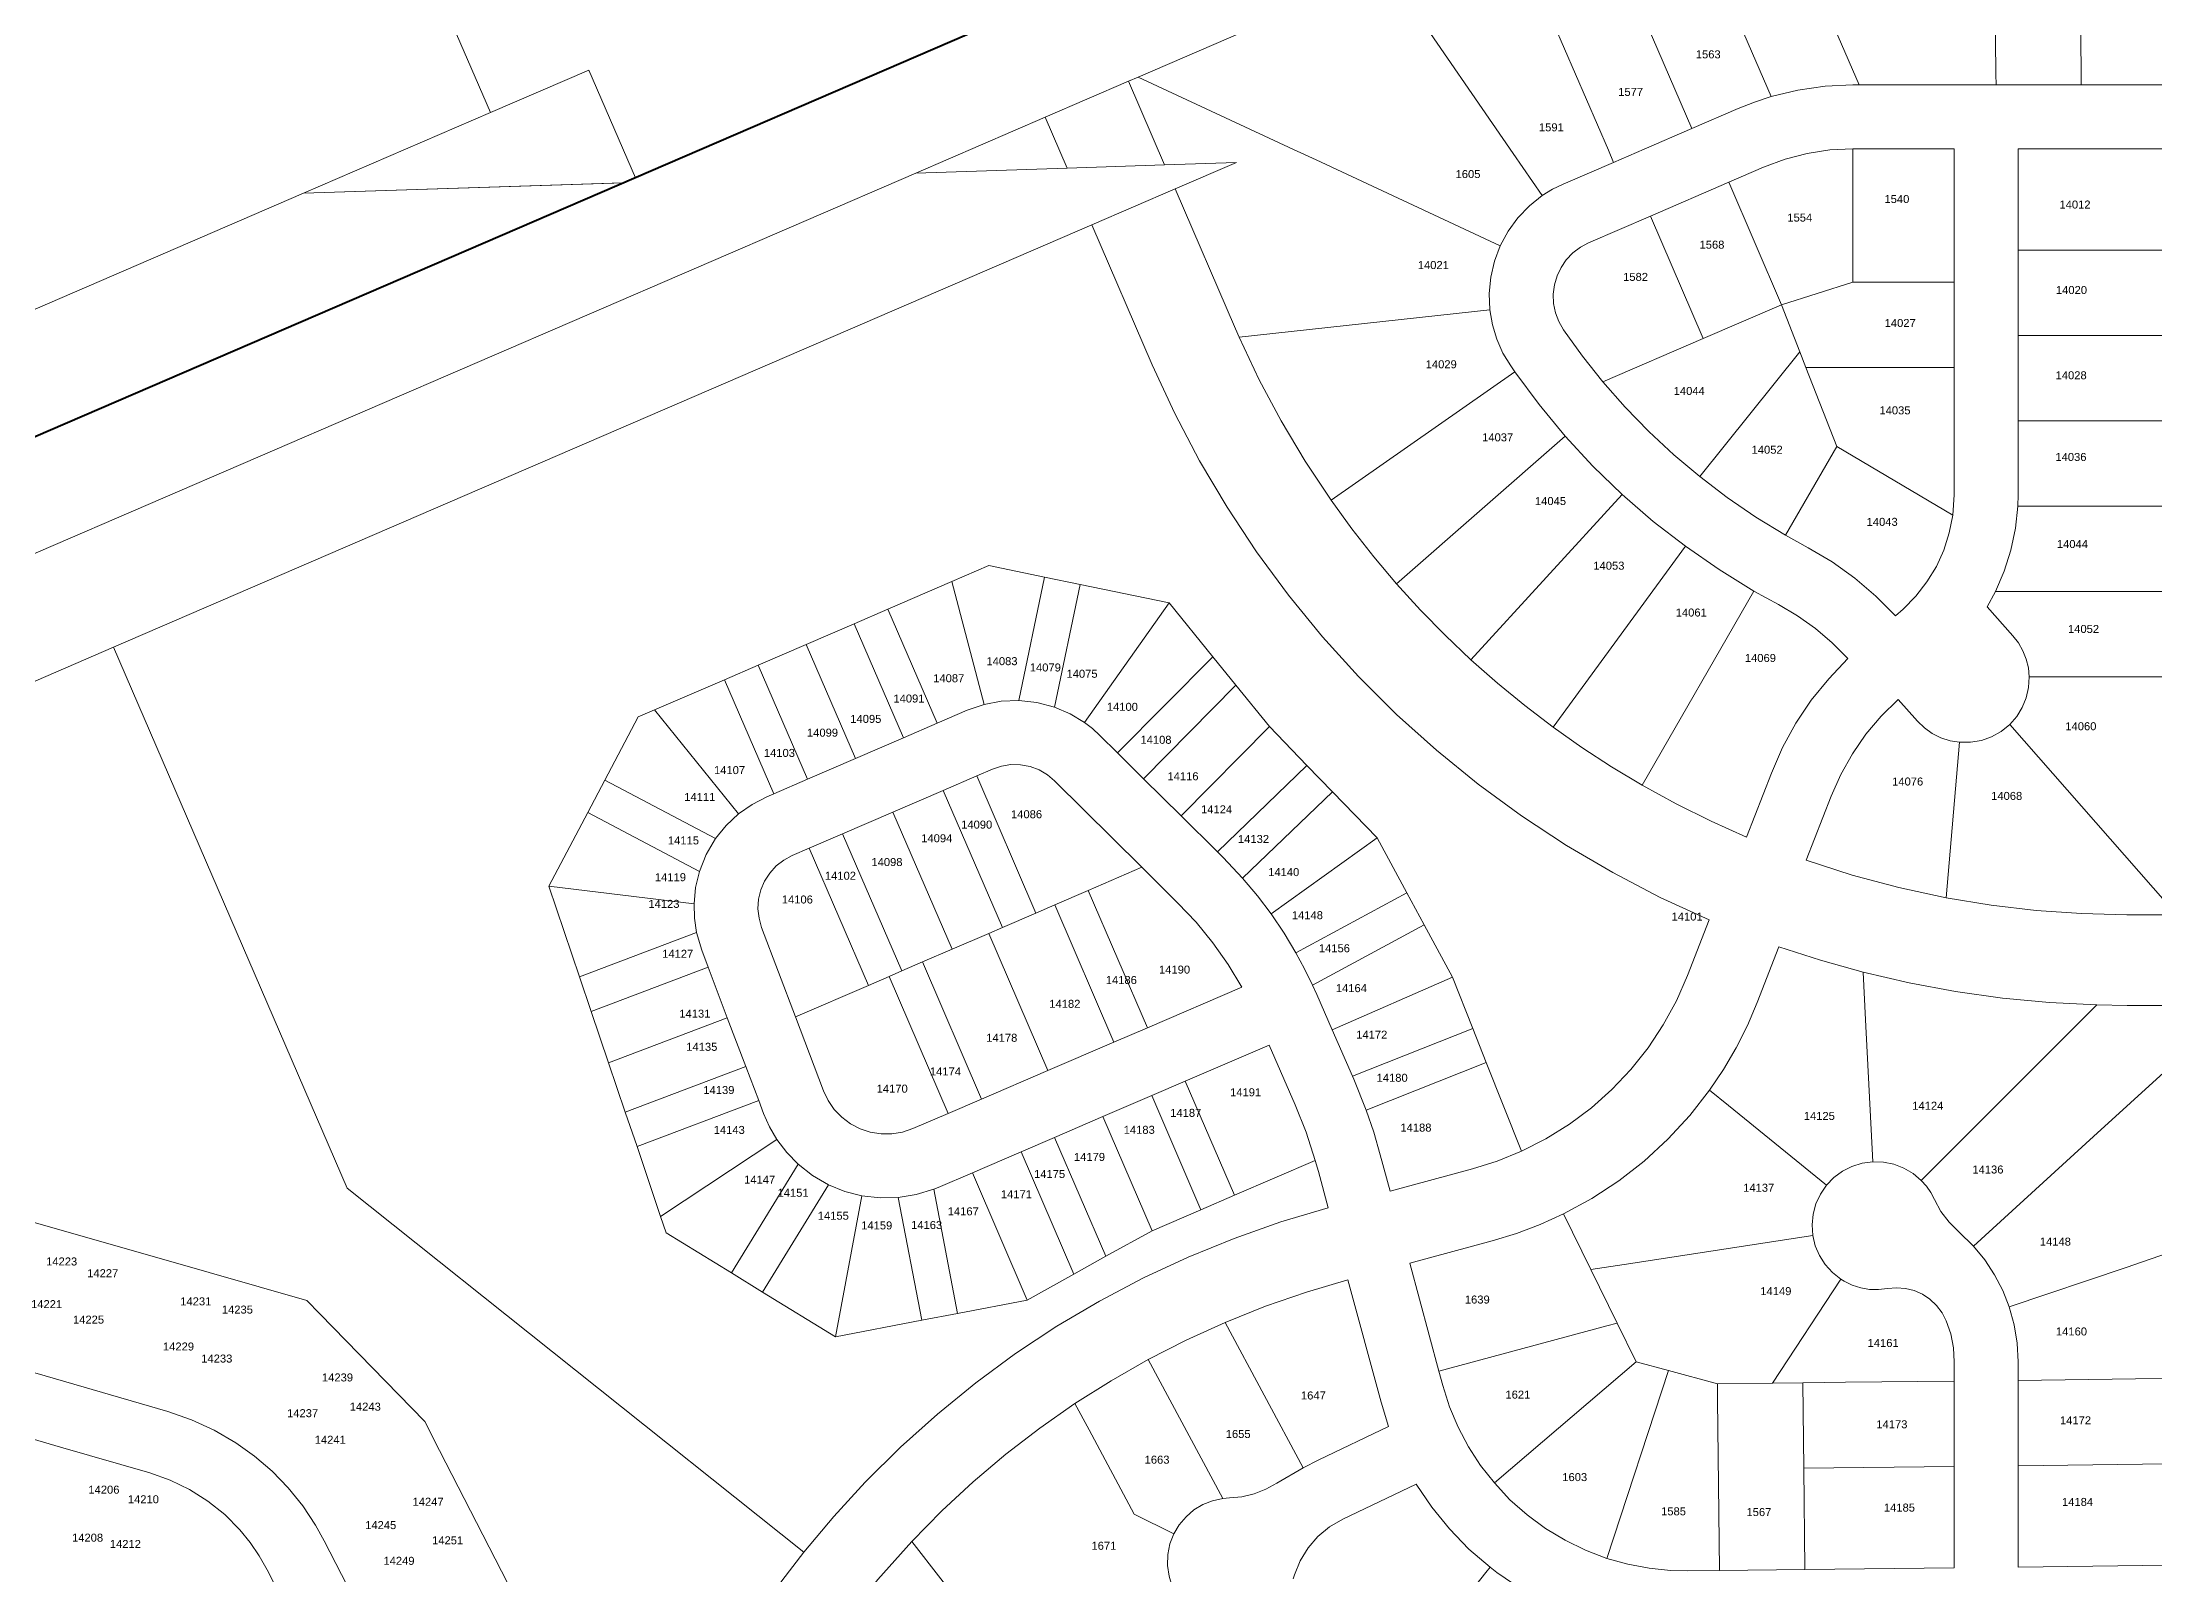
# Model space of a CAD drawing. Header units: feet. Extents: x 865220 to 2866543, y -2240498 to 973965.
# Drawn here: x 2857651 to 2859631, y 964723 to 966160 of the extents above; entities that cross this region are included whole.
import ezdxf
from ezdxf.enums import TextEntityAlignment as Align

# ---------------------------------------------------------------- set-up
doc = ezdxf.new("R2010")
doc.units = ezdxf.units.FT
doc.header["$LTSCALE"] = 0.015
doc.header["$MEASUREMENT"] = 0
doc.layers.add('Dakota County Addresses', color=7, linetype='Continuous')
doc.layers.add('Dakota County Parcels', color=7, linetype='Continuous')
doc.layers.add('WORK BOUNDARY', color=110, linetype='Continuous', lineweight=40)
doc.styles.add('Dimensions 100', font='arial.ttf')

# ---------------------------------------------------------------- blocks, each defined once
blk = doc.blocks.new('ACMAP_ANN_TEMPLATE_Dakota County Addresses')
at = {"layer": 'Dakota County Addresses', "style": 'Dimensions 100'}
blk.add_attdef('DakotaCountyAddress', text='', height=50, dxfattribs=at).set_placement((0, 0), align=Align.CENTER)

msp = doc.modelspace()

# ---------------------------------------------------------------- linework, layer by layer
at = {"layer": 'Dakota County Parcels', "lineweight": 5, "ltscale": 100}
for p, q in [((2859171.5, 966340), (2859271.4, 966108.6)), ((2859098.1, 966308.2), (2859197.2, 966078.8)), ((2859118.9, 966058.4), (2859024.7, 966276.5)), ((2858911.3, 966227.6), (2858678.4, 966127)), ((2859029.8, 966055.4), (2858911.3, 966227.6)), ((2858025, 966200.5), (2858071.3, 966093.6)), ((2858295.5, 966070.6), (2858551.6, 966181.2)), ((2858071.3, 966093.6), (2858163.5, 966133.4)), ((2858163.5, 966133.4), (2858207.1, 966032.5)), ((2858678.4, 966127), (2858669.3, 966123.1)), ((2858703.1, 966044.7), (2858669.3, 966123.1)), ((2858823.9, 966059.2), (2858678.4, 966127)), ((2859347.9, 966119.7), (2859353.8, 966119.7)), ((2859353.8, 966119.7), (2859482.2, 966119.7)), ((2859240.6, 966097.5), (2859197.2, 966078.8)), ((2858591.2, 966089.4), (2858469.9, 966037)), ((2858591.2, 966089.4), (2858611.8, 966041.7)), ((2859197.2, 966078.8), (2859152.6, 966059.5)), ((2858207.1, 966032.5), (2858295.5, 966070.6)), ((2858845, 966049.3), (2858823.9, 966059.2)), ((2859029.8, 966055.4), (2859057, 966015.8)), ((2859118.9, 966058.4), (2859123.8, 966047)), ((2859152.6, 966059.5), (2859123.8, 966047)), ((2859347.9, 965934.7), (2859347.9, 966059.7)), ((2859442.9, 966059.7), (2859347.9, 966059.7)), ((2859442.9, 966059.7), (2859442.9, 965934.7)), ((2859502.9, 966059.7), (2859502.9, 965964.7)), ((2858712.9, 966022.1), (2858770.3, 966046.9)), ((2858770.3, 966046.9), (2858770.3, 966046.9)), ((2859017.6, 965968.8), (2858845, 966049.3)), ((2859123.8, 966047), (2859076.7, 966026.7)), ((2859264.4, 966042.4), (2859231.7, 966028.3)), ((2857366.8, 965789.4), (2857896.2, 966018)), ((2857896.2, 966018), (2858196.6, 966027.9)), ((2857896.2, 966018), (2858195.1, 966027.9)), ((2858207.1, 966032.5), (2858196.6, 966027.9)), ((2858769.5, 965891), (2858712.9, 966022.1)), ((2859231.7, 966028.3), (2859158.3, 965996.6)), ((2859281.2, 965913.6), (2859231.7, 966028.3)), ((2859158.3, 965996.6), (2859100.4, 965971.6)), ((2859207.8, 965881.8), (2859158.3, 965996.6)), ((2857718, 965592.5), (2858634.8, 965988.4)), ((2858634.8, 965988.4), (2858691.4, 965857.3)), ((2859502.9, 965964.7), (2859642.8, 965964.7)), ((2859502.9, 965964.7), (2859502.9, 965884.7)), ((2859347.9, 965934.7), (2859281.2, 965913.6)), ((2859442.9, 965934.7), (2859347.9, 965934.7)), ((2859442.9, 965934.7), (2859442.9, 965854.7)), ((2858773, 965883), (2859007.9, 965908.7)), ((2859281.2, 965913.6), (2859207.8, 965881.8)), ((2859281.2, 965913.6), (2859298.4, 965869.5)), ((2858769.5, 965891), (2858773, 965883)), ((2859207.8, 965881.8), (2859113.8, 965841.3)), ((2859502.9, 965884.7), (2859642.9, 965884.7)), ((2859502.9, 965884.7), (2859502.9, 965804.7)), ((2859027.4, 965856.2), (2859031.2, 965850.7)), ((2859204.5, 965752.4), (2859298.4, 965869.5)), ((2859298.4, 965869.5), (2859304.1, 965854.7)), ((2858859.1, 965730.4), (2859031.2, 965850.7)), ((2859304.1, 965854.7), (2859332.9, 965780.6)), ((2859442.9, 965854.7), (2859304.1, 965854.7)), ((2859442.9, 965854.7), (2859442.9, 965735.3)), ((2859502.9, 965804.7), (2859502.9, 965735.3)), ((2859502.9, 965804.7), (2859642.9, 965804.7)), ((2858920.5, 965652), (2859078.4, 965790.4)), ((2859284.9, 965697.5), (2859332.9, 965780.6)), ((2859441.7, 965716.4), (2859332.9, 965780.6)), ((2858990.1, 965580.8), (2859132, 965735.6)), ((2859442.9, 965735.3), (2859441.7, 965716.4)), ((2859502.9, 965735.3), (2859502.6, 965724.7)), ((2859502.6, 965724.7), (2859642.9, 965724.7)), ((2859284.9, 965697.5), (2859306.2, 965685.7)), ((2859067.1, 965517.7), (2859191.2, 965687.1)), ((2858538.4, 965669.1), (2858503.6, 965654)), ((2858590.4, 965658.3), (2858538.4, 965669.1)), ((2858590.4, 965658.3), (2858566.4, 965542.6)), ((2858623.9, 965651.3), (2858590.4, 965658.3)), ((2858503.6, 965654), (2858443.7, 965628.2)), ((2858503.6, 965654), (2858533.9, 965538.9)), ((2858623.9, 965651.3), (2858600, 965536.3)), ((2858707.3, 965634), (2858623.9, 965651.3)), ((2859150.5, 965463.3), (2859255.3, 965645.2)), ((2859255.3, 965645.2), (2859278.2, 965632.6)), ((2859481.6, 965644.7), (2859473.8, 965630.3)), ((2859481.6, 965644.7), (2859642.9, 965644.7)), ((2858443.7, 965628.2), (2858412.3, 965614.6)), ((2858443.7, 965628.2), (2858489.9, 965521.2)), ((2858707.3, 965634), (2858628, 965521.9)), ((2858748.3, 965583.5), (2858707.3, 965634)), ((2859395.1, 965628.3), (2859387.9, 965621.9)), ((2859498, 965603.2), (2859473.8, 965630.3)), ((2858412.3, 965614.6), (2858367.2, 965595.1)), ((2858412.3, 965614.6), (2858458.5, 965507.7)), ((2857335.6, 965427.4), (2857718, 965592.5)), ((2857936.9, 965085.5), (2857718, 965592.5)), ((2858367.2, 965595.1), (2858322.2, 965575.7)), ((2858367.2, 965595.1), (2858413.4, 965488.2)), ((2858748.3, 965583.5), (2858658.9, 965493.4)), ((2858769.9, 965556.9), (2858748.3, 965583.5)), ((2858290.8, 965562.1), (2858225, 965533.7)), ((2858322.2, 965575.7), (2858290.8, 965562.1)), ((2858290.8, 965562.1), (2858337, 965455.2)), ((2858322.2, 965575.7), (2858368.3, 965468.8)), ((2859513.3, 965564.7), (2859642.9, 965564.7)), ((2858769.9, 965556.9), (2858683.2, 965469.3)), ((2858801.4, 965518.1), (2858769.9, 965556.9)), ((2859390.4, 965543.6), (2859408.6, 965523.2)), ((2858209.8, 965527.2), (2858178.5, 965467.8)), ((2858225, 965533.7), (2858209.8, 965527.2)), ((2858225, 965533.7), (2858303.9, 965436.4)), ((2858489.9, 965521.2), (2858458.5, 965507.7)), ((2858518, 965533.4), (2858489.9, 965521.2)), ((2858533.9, 965538.9), (2858518, 965533.4)), ((2859495, 965520.1), (2859642.9, 965351.8)), ((2858458.5, 965507.7), (2858413.4, 965488.2)), ((2858658.9, 965493.4), (2858642.3, 965509.9)), ((2858801.4, 965518.1), (2858718.5, 965434.4)), ((2858836.5, 965481.7), (2858801.4, 965518.1)), ((2859435.5, 965357.7), (2859448.1, 965503.4)), ((2858413.4, 965488.2), (2858368.3, 965468.8)), ((2858683.2, 965469.3), (2858658.9, 965493.4)), ((2858836.5, 965481.7), (2858752.5, 965400.6)), ((2858860.3, 965457.1), (2858836.5, 965481.7)), ((2858178.5, 965467.8), (2858162.5, 965437.6)), ((2858178.5, 965467.8), (2858282.2, 965413.1)), ((2858368.3, 965468.8), (2858337, 965455.2)), ((2858495.6, 965458.3), (2858527, 965471.9)), ((2858527, 965471.9), (2858541.7, 965478.3)), ((2858527, 965471.9), (2858582.5, 965343.3)), ((2858600, 965467.3), (2858681.8, 965386.2)), ((2858718.5, 965434.4), (2858683.2, 965469.3)), ((2859248.5, 965414.4), (2859271.8, 965474.6)), ((2858337, 965455.2), (2858330.2, 965452.3)), ((2858448.5, 965438), (2858495.6, 965458.3)), ((2858495.6, 965458.3), (2858551.1, 965329.8)), ((2858860.3, 965457.1), (2858776.2, 965376)), ((2858902.2, 965413.7), (2858860.3, 965457.1)), ((2859304.4, 965392.8), (2859327.7, 965453)), ((2858162.5, 965437.6), (2858126, 965368.4)), ((2858162.5, 965437.6), (2858267.2, 965382.3)), ((2858401.3, 965417.7), (2858448.5, 965438)), ((2858448.5, 965438), (2858504, 965309.4)), ((2858752.5, 965400.6), (2858718.5, 965434.4)), ((2858354, 965397.2), (2858370, 965404.1)), ((2858370, 965404.1), (2858401.3, 965417.7)), ((2858370, 965404.1), (2858425.5, 965275.5)), ((2858401.3, 965417.7), (2858456.9, 965289.1)), ((2858757.9, 965395.4), (2858752.5, 965400.6)), ((2858902.2, 965413.7), (2858802.9, 965342.5)), ((2858930, 965362.3), (2858902.2, 965413.7)), ((2858631.6, 965364.5), (2858681.8, 965386.2)), ((2858681.8, 965386.2), (2858715.6, 965352.7)), ((2858776.2, 965376), (2858757.9, 965395.4)), ((2858126, 965368.4), (2858262.1, 965352.1)), ((2858126, 965368.4), (2858154.8, 965283.5)), ((2858600.2, 965351), (2858631.6, 965364.5)), ((2858687, 965235.9), (2858631.6, 965364.5)), ((2858930, 965362.3), (2858826.2, 965306.1)), ((2858946.3, 965332.2), (2858930, 965362.3)), ((2858551.1, 965329.8), (2858582.5, 965343.3)), ((2858582.5, 965343.3), (2858600.2, 965351)), ((2858655.6, 965222.4), (2858600.2, 965351)), ((2859604.9, 965341.8), (2859642.9, 965341.8)), ((2858154.8, 965283.5), (2858264.5, 965325)), ((2858264.5, 965325), (2858269.3, 965308.5)), ((2858357.2, 965246), (2858325.4, 965329.8)), ((2858504, 965309.4), (2858538.3, 965324.2)), ((2858538.3, 965324.2), (2858551.1, 965329.8)), ((2858593.6, 965195.7), (2858538.3, 965324.2)), ((2858946.3, 965332.2), (2858841.8, 965275.7)), ((2858972.8, 965283.1), (2858946.3, 965332.2)), ((2859193.1, 965284.9), (2859213.3, 965337.1)), ((2858269.3, 965308.5), (2858275.4, 965292.6)), ((2858476.3, 965297.5), (2858504, 965309.4)), ((2859258.4, 965259.6), (2859278.6, 965311.8)), ((2858154.8, 965283.5), (2858165.7, 965251.1)), ((2858165.7, 965251.1), (2858275.4, 965292.6)), ((2858275.4, 965292.6), (2858293.3, 965245.2)), ((2858425.5, 965275.5), (2858444.9, 965283.9)), ((2858444.9, 965283.9), (2858456.9, 965289.1)), ((2858500.2, 965155.5), (2858444.9, 965283.9)), ((2858456.9, 965289.1), (2858476.3, 965297.5)), ((2858531.6, 965169), (2858476.3, 965297.5)), ((2858972.8, 965283.1), (2858860.1, 965234)), ((2858991.9, 965235), (2858972.8, 965283.1)), ((2858357.2, 965246), (2858425.5, 965275.5)), ((2858775.4, 965274), (2858687, 965235.9)), ((2858841.8, 965275.7), (2858845.8, 965266.9)), ((2858860.1, 965234), (2858845.8, 965266.9)), ((2858165.7, 965251.1), (2858182, 965203.1)), ((2858182, 965203.1), (2858293.3, 965245.2)), ((2858293.3, 965245.2), (2858310.6, 965199.5)), ((2858383.4, 965176.8), (2858357.2, 965246)), ((2859605.1, 965256.8), (2859576.6, 965257.2)), ((2859642.9, 965256.8), (2859605.1, 965256.8)), ((2858655.6, 965222.4), (2858593.6, 965195.7)), ((2858687, 965235.9), (2858655.6, 965222.4)), ((2858879.1, 965190.3), (2858860.1, 965234)), ((2858991.9, 965235), (2858879.1, 965190.3)), ((2859004.5, 965203.2), (2858991.9, 965235)), ((2858182, 965203.1), (2858197.7, 965156.8)), ((2858722.4, 965185.8), (2858801, 965219.6)), ((2858801, 965219.6), (2858825.4, 965163.6)), ((2859004.5, 965203.2), (2858891.9, 965158.6)), ((2859037.4, 965120.1), (2859004.5, 965203.2)), ((2858197.7, 965156.8), (2858310.6, 965199.5)), ((2858310.6, 965199.5), (2858322.7, 965167.6)), ((2858593.6, 965195.7), (2858531.6, 965169)), ((2858691, 965172.3), (2858722.4, 965185.8)), ((2858768.5, 965078.8), (2858722.4, 965185.8)), ((2858880.4, 965187.5), (2858879.1, 965190.3)), ((2858891.9, 965158.6), (2858880.4, 965187.5)), ((2858208.7, 965124.4), (2858322.7, 965167.6)), ((2858322.7, 965167.6), (2858327.3, 965155.6)), ((2858531.6, 965169), (2858500.2, 965155.5)), ((2858645.2, 965152.6), (2858691, 965172.3)), ((2858737.1, 965065.3), (2858691, 965172.3)), ((2858197.7, 965156.8), (2858208.7, 965124.4)), ((2858500.2, 965155.5), (2858467.2, 965141.3)), ((2858600, 965133.1), (2858645.2, 965152.6)), ((2858691.3, 965045.6), (2858645.2, 965152.6)), ((2858208.7, 965124.4), (2858230.8, 965058.9)), ((2858339.8, 965131.1), (2858230.8, 965058.9)), ((2858568.6, 965119.6), (2858600, 965133.1)), ((2858648, 965021.6), (2858600, 965133.1)), ((2858297.1, 965006), (2858359.7, 965107.9)), ((2858522.9, 965099.9), (2858568.6, 965119.6)), ((2858618, 965004.9), (2858568.6, 965119.6)), ((2858768.5, 965078.8), (2858844.3, 965111.5)), ((2858844.3, 965111.5), (2858847.3, 965101)), ((2858914.4, 965082.7), (2858905.2, 965116.7)), ((2858914.4, 965082.7), (2858991.5, 965103.6)), ((2859037.4, 965120.1), (2859037.4, 965120.1)), ((2857936.9, 965085.5), (2858365.1, 964744.3)), ((2858326.2, 964988.1), (2858388.1, 965088.7)), ((2858486.8, 965084.5), (2858490.9, 965086.2)), ((2858509.1, 964968.1), (2858486.8, 965084.5)), ((2858490.9, 965086.2), (2858522.9, 965099.9)), ((2858574.3, 964980.6), (2858522.9, 965099.9)), ((2858847.3, 965101), (2858856.5, 965067.1)), ((2858394.6, 964946.1), (2858419.5, 965078.3)), ((2858475.6, 964961.7), (2858453.5, 965076.6)), ((2858691.3, 965045.6), (2858737.1, 965065.3)), ((2858737.1, 965065.3), (2858768.5, 965078.8)), ((2857637.2, 965055.2), (2857763, 965019.3)), ((2858230.8, 965058.9), (2858236, 965043.6)), ((2858648, 965021.6), (2858691.3, 965045.6)), ((2859102.6, 965009.1), (2859076.8, 965061.3)), ((2859461.1, 965031), (2859447.2, 965044.5)), ((2858236, 965043.6), (2858297.1, 965006)), ((2859009.9, 965036.1), (2858932.8, 965015.2)), ((2857763, 965019.3), (2857899.2, 964980.3)), ((2858297.1, 965006), (2858326.2, 964988.1)), ((2858574.3, 964980.6), (2858618, 965004.9)), ((2858618, 965004.9), (2858648, 965021.6)), ((2858960.2, 964913.9), (2858932.8, 965015.2)), ((2859127.2, 964959), (2859102.6, 965009.1)), ((2858326.2, 964988.1), (2858394.6, 964946.1)), ((2858905.9, 964884.8), (2858874.9, 964999.6)), ((2859272.8, 964902.7), (2859336.8, 965000.2)), ((2857911.3, 964967.8), (2857899.2, 964980.3)), ((2857911.3, 964967.8), (2858009.8, 964866.8)), ((2858475.6, 964961.7), (2858509.1, 964968.1)), ((2858509.1, 964968.1), (2858574.3, 964980.6)), ((2858394.6, 964946.1), (2858475.6, 964961.7)), ((2858832.9, 964823.4), (2858759.8, 964959.6)), ((2859117.4, 964956.4), (2858960.2, 964913.9)), ((2859127.2, 964959), (2859117.4, 964956.4)), ((2859145.1, 964922.8), (2859127.2, 964959)), ((2857725, 964888.8), (2857599.4, 964925.4)), ((2858757.6, 964794.6), (2858687.7, 964924.8)), ((2858963.9, 964900.4), (2858960.2, 964913.9)), ((2859145.1, 964922.8), (2859012.1, 964809.1)), ((2859175.3, 964914.5), (2859117.6, 964738.4)), ((2859175.3, 964914.5), (2859145.1, 964922.8)), ((2859221.1, 964902.1), (2859175.3, 964914.5)), ((2859443.1, 964904.6), (2859443.1, 964922.8)), ((2859503.1, 964905.3), (2859503.1, 964922.8)), ((2857768.9, 964876.1), (2857725, 964888.8)), ((2859272.8, 964902.7), (2859221.1, 964902.1)), ((2859301.1, 964903), (2859272.8, 964902.7)), ((2859443.1, 964824.6), (2859443.1, 964904.6)), ((2859503.1, 964825.3), (2859503.1, 964905.3)), ((2857668.4, 964842.8), (2857525.7, 964884.3)), ((2858009.8, 964866.8), (2858023.6, 964839.7)), ((2858913, 964862.2), (2858905.9, 964884.8)), ((2858913, 964862.2), (2858847.7, 964830.9)), ((2857752.2, 964818.5), (2857668.4, 964842.8)), ((2858023.6, 964839.7), (2858109.4, 964672.4)), ((2858847.7, 964830.9), (2858832.9, 964823.4)), ((2859642.9, 964827), (2859503.1, 964825.3)), ((2858832.9, 964823.4), (2858808.3, 964808.9)), ((2858938.9, 964808.1), (2858870, 964775.1)), ((2859443.1, 964824.6), (2859302, 964823)), ((2858757.6, 964794.6), (2858763.8, 964795.1)), ((2857915.5, 964755), (2857907.4, 964769.6)), ((2858674.7, 964779.8), (2858711.8, 964761.6)), ((2857986.5, 964616.6), (2857915.5, 964755)), ((2857933.1, 964589.2), (2857862.1, 964727.7)), ((2859223.1, 964727.1), (2859303.1, 964728)), ((2859303.1, 964728), (2859443.1, 964729.6)), ((2859503.1, 964730.3), (2859642.9, 964732)), ((2859193.4, 964726.8), (2859223.1, 964727.1))]:
    msp.add_line(p, q, dxfattribs=at)
for points in [[(2859558.4, 966507), (2859560.9, 966246.2), (2859561.1, 966231.7), (2859562.1, 966129.3), (2859562.1, 966119.7)], [(2859478.7, 966472.6), (2859480.7, 966272.8), (2859481.4, 966194.4), (2859481.7, 966162), (2859482.1, 966129.6), (2859482.2, 966119.7)], [(2859353.8, 966119.7), (2859278.5, 966294), (2859257.2, 966343.3), (2859245, 966371.7)], [(2858669.3, 966123.1), (2858630.2, 966106.2), (2858591.2, 966089.4)], [(2859347.9, 966119.7), (2859322.1, 966118.4), (2859296.5, 966114.7), (2859271.4, 966108.6)], [(2859482.2, 966119.7), (2859494.4, 966119.7), (2859534.2, 966119.7), (2859562.1, 966119.7)], [(2859562.1, 966119.7), (2859574, 966119.7), (2859642.1, 966119.7)], [(2857896.2, 966018), (2857896.2, 966018), (2858071.3, 966093.6)], [(2859271.4, 966108.6), (2859255.8, 966103.5), (2859240.6, 966097.5)], [(2859347.9, 966059.7), (2859326.5, 966058.6), (2859305.2, 966055.3), (2859284.5, 966049.9), (2859264.4, 966042.4)], [(2859502.9, 966059.7), (2859568.8, 966059.7), (2859608.2, 966059.7), (2859642.8, 966059.7)], [(2856482.9, 965179), (2856825.7, 965327), (2856918.4, 965367), (2857647.8, 965682), (2858469.8, 966036.9)], [(2858770.3, 966046.9), (2858703.1, 966044.7), (2858657.5, 966043.2), (2858611.8, 966041.7), (2858469.9, 966037)], [(2856437.3, 965268.6), (2856837.4, 965441.4), (2856929.1, 965481), (2857572.9, 965759.1), (2858195.1, 966027.9)], [(2858634.8, 965988.4), (2858673.8, 966005.2), (2858712.9, 966022.1)], [(2859057, 966015.8), (2859044.9, 966006.2), (2859034.1, 965995), (2859025, 965982.5), (2859017.6, 965968.8)], [(2859076.7, 966026.7), (2859066.6, 966021.8), (2859057, 966015.8)], [(2859017.6, 965968.8), (2859012.2, 965954.4), (2859008.7, 965939.4), (2859007.3, 965924), (2859007.9, 965908.7)], [(2859100.4, 965971.6), (2859092.7, 965967.5), (2859085.6, 965962.2), (2859079.5, 965955.8), (2859074.6, 965948.5), (2859070.8, 965940.6), (2859068.4, 965932.1), (2859067.3, 965923.4), (2859067.6, 965914.6), (2859069.4, 965905.9), (2859072.5, 965897.7), (2859076.9, 965890.1)], [(2859007.9, 965908.7), (2859010.3, 965894.7), (2859014.4, 965881.2), (2859020.1, 965868.3), (2859027.4, 965856.2)], [(2858773, 965883), (2858791.7, 965843.3), (2858812.3, 965804.6), (2858834.8, 965766.9), (2858859.1, 965730.4)], [(2859076.9, 965890.1), (2859094.8, 965865.2), (2859113.8, 965841.3)], [(2859213.3, 965337.1), (2859167.6, 965358), (2859123, 965381.3), (2859079.6, 965406.8), (2859037.5, 965434.4), (2858996.9, 965464.1), (2858957.9, 965495.9), (2858920.5, 965529.6), (2858884.9, 965565.1), (2858851.1, 965602.4), (2858819.2, 965641.3), (2858789.3, 965681.8), (2858761.6, 965723.8), (2858735.9, 965767.1), (2858712.6, 965811.6), (2858691.4, 965857.3)], [(2859031.2, 965850.7), (2859054, 965819.9), (2859078.4, 965790.4)], [(2859113.8, 965841.3), (2859134.8, 965817.4), (2859156.9, 965794.6), (2859180.2, 965772.9), (2859204.5, 965752.4)], [(2859078.4, 965790.4), (2859104.4, 965762.3), (2859132, 965735.6)], [(2859204.5, 965752.4), (2859230.3, 965732.8), (2859257.2, 965714.4), (2859284.9, 965697.5)], [(2858859.1, 965730.4), (2858878.6, 965703.5), (2858899.1, 965677.4), (2858920.5, 965652)], [(2859132, 965735.6), (2859160.9, 965710.5), (2859191.2, 965687.1)], [(2859502.6, 965724.7), (2859500.5, 965704), (2859496.2, 965683.6), (2859489.9, 965663.8), (2859481.6, 965644.7)], [(2859441.7, 965716.4), (2859438.4, 965699.8), (2859433.3, 965683.6), (2859426.3, 965668.2), (2859417.5, 965653.7), (2859407, 965640.3), (2859395.1, 965628.3)], [(2859191.2, 965687.1), (2859222.7, 965665.3), (2859255.3, 965645.2)], [(2859387.9, 965621.9), (2859369.7, 965640.5), (2859349.9, 965657.4), (2859328.7, 965672.5), (2859306.2, 965685.7)], [(2858920.5, 965652), (2858942.8, 965627.4), (2858966, 965603.7), (2858990.1, 965580.8)], [(2859278.2, 965632.6), (2859296.1, 965622.1), (2859313.1, 965610.1), (2859328.8, 965596.6), (2859343.3, 965581.8)], [(2859513.3, 965564.7), (2859512.5, 965573.1), (2859510.5, 965581.4), (2859507.4, 965589.2), (2859503.2, 965596.6), (2859498, 965603.2)], [(2858990.1, 965580.8), (2859015, 965558.8), (2859040.6, 965537.8), (2859067.1, 965517.7)], [(2859271.8, 965474.6), (2859282.2, 965498.4), (2859294.7, 965521.2), (2859309.1, 965542.8), (2859325.4, 965563), (2859343.3, 965581.8)], [(2859495, 965520.1), (2859501.6, 965527.5), (2859506.8, 965536), (2859510.5, 965545.2), (2859512.7, 965554.8), (2859513.3, 965564.7)], [(2858566.4, 965542.6), (2858550, 965541.9), (2858533.9, 965538.9)], [(2858600, 965536.3), (2858583.4, 965540.7), (2858566.4, 965542.6)], [(2859327.7, 965453), (2859336.7, 965473.3), (2859347.6, 965492.7), (2859360.2, 965511), (2859374.5, 965528), (2859390.4, 965543.6)], [(2858628, 965521.9), (2858614.5, 965530.1), (2858600, 965536.3)], [(2858642.3, 965509.9), (2858635.4, 965516.2), (2858628, 965521.9)], [(2859408.6, 965523.2), (2859415.1, 965516.9), (2859422.5, 965511.7), (2859430.6, 965507.7), (2859439.2, 965504.9), (2859448.1, 965503.4)], [(2859448.1, 965503.4), (2859458.4, 965503.4), (2859468.5, 965505.2), (2859478.1, 965508.6), (2859487.1, 965513.6), (2859495, 965520.1)], [(2859067.1, 965517.7), (2859094.2, 965498.5), (2859122, 965480.4), (2859150.5, 965463.3)], [(2858541.7, 965478.3), (2858550.3, 965481.1), (2858559.1, 965482.5), (2858568.1, 965482.4), (2858577, 965480.7), (2858585.4, 965477.6), (2858593.2, 965473), (2858600, 965467.3)], [(2859150.5, 965463.3), (2859182.5, 965445.7), (2859215.2, 965429.4), (2859248.5, 965414.4)], [(2858330.2, 965452.3), (2858316.5, 965445.2), (2858303.9, 965436.4)], [(2858303.9, 965436.4), (2858292.2, 965425.5), (2858282.2, 965413.1)], [(2858282.2, 965413.1), (2858273.5, 965398.3), (2858267.2, 965382.3)], [(2858267.2, 965382.3), (2858263.6, 965367.4), (2858262.1, 965352.1)], [(2858325.4, 965329.8), (2858323, 965338.4), (2858322, 965347.3), (2858322.6, 965356.3), (2858324.6, 965365), (2858328.1, 965373.3), (2858333, 965380.8), (2858339, 965387.5), (2858346.1, 965393), (2858354, 965397.2)], [(2859304.4, 965392.8), (2859347.5, 965378.9), (2859391.2, 965367.2), (2859435.5, 965357.7)], [(2858802.9, 965342.5), (2858790, 965359.6), (2858776.2, 965376)], [(2858262.1, 965352.1), (2858262.5, 965338.5), (2858264.5, 965325)], [(2858715.6, 965352.7), (2858732.6, 965334.7), (2858748.3, 965315.5), (2858762.6, 965295.2), (2858775.4, 965274)], [(2858826.2, 965306.1), (2858815, 965324.6), (2858802.9, 965342.5)], [(2859435.5, 965357.7), (2859477.5, 965350.7), (2859519.8, 965345.7), (2859562.3, 965342.8), (2859604.9, 965341.8)], [(2858826.2, 965306.1), (2858834.3, 965291.1), (2858841.8, 965275.7)], [(2859357.6, 965288), (2859317.8, 965299.1), (2859278.6, 965311.8)], [(2859193.1, 965284.9), (2859182.7, 965261.2), (2859170.4, 965238.5), (2859156.1, 965217), (2859140.1, 965196.8), (2859122.3, 965178), (2859103.1, 965160.8), (2859082.4, 965145.4), (2859060.4, 965131.8), (2859037.4, 965120.1)], [(2859576.6, 965257.2), (2859532.3, 965259.4), (2859488.2, 965263.7), (2859444.3, 965269.8), (2859400.7, 965278), (2859357.6, 965288)], [(2859366.7, 965110.2), (2859359.9, 965243.4), (2859357.6, 965288)], [(2859213.8, 965177.3), (2859226.9, 965196.8), (2859238.7, 965217), (2859249.2, 965238), (2859258.4, 965259.6)], [(2859412.2, 965092.8), (2859523, 965203.6), (2859576.6, 965257.2)], [(2859642.9, 965197.1), (2859573.6, 965133.8), (2859461.1, 965031)], [(2858467.2, 965141.3), (2858457.6, 965138), (2858447.5, 965136.3), (2858437.4, 965136.3), (2858427.3, 965137.9), (2858417.7, 965141.1), (2858408.7, 965145.8), (2858400.5, 965151.9), (2858393.5, 965159.3), (2858387.7, 965167.6), (2858383.4, 965176.8)], [(2858825.4, 965163.6), (2858835.7, 965137.8), (2858844.3, 965111.5)], [(2859076.8, 965061.3), (2859103.4, 965075.8), (2859128.6, 965092.3), (2859152.4, 965110.9), (2859174.7, 965131.3), (2859195.2, 965153.5), (2859213.8, 965177.3)], [(2859213.8, 965177.3), (2859231.4, 965162.9), (2859323.2, 965088.2)], [(2858327.3, 965155.6), (2858332.8, 965143), (2858339.8, 965131.1)], [(2858905.2, 965116.7), (2858899, 965137.8), (2858891.9, 965158.6)], [(2858339.8, 965131.1), (2858349, 965118.9), (2858359.7, 965107.9)], [(2858359.7, 965107.9), (2858373.2, 965097.4), (2858388.1, 965088.7)], [(2858991.5, 965103.6), (2859014.8, 965110.9), (2859037.4, 965120.1)], [(2859323.2, 965088.2), (2859330.2, 965095.4), (2859338.2, 965101.4), (2859347.2, 965105.9), (2859356.7, 965108.9), (2859366.7, 965110.2)], [(2859366.7, 965110.2), (2859376.7, 965109.9), (2859386.5, 965107.9), (2859395.9, 965104.3), (2859404.5, 965099.2), (2859412.2, 965092.8)], [(2858388.1, 965088.7), (2858403.4, 965082.4), (2858419.5, 965078.3)], [(2858453.5, 965076.6), (2858470.4, 965079.4), (2858486.8, 965084.5)], [(2859310.5, 965041.2), (2859309.8, 965051.2), (2859310.7, 965061.2), (2859313.4, 965070.8), (2859317.6, 965079.9), (2859323.2, 965088.2)], [(2859412.2, 965092.8), (2859417, 965087.3), (2859421.1, 965081.3), (2859424.5, 965074.9)], [(2858419.5, 965078.3), (2858436.4, 965076.3), (2858453.5, 965076.6)], [(2858422.6, 964810), (2858455.5, 964842.7), (2858490.1, 964873.7), (2858526.1, 964902.9), (2858563.5, 964930.4), (2858602.2, 964956), (2858642.2, 964979.6), (2858683.2, 965001.3), (2858725.3, 965020.9), (2858768.2, 965038.4), (2858812, 965053.8), (2858856.5, 965067.1)], [(2859447.2, 965044.5), (2859438.2, 965053.5), (2859430.5, 965063.7), (2859424.5, 965074.9)], [(2859009.9, 965036.1), (2859032.8, 965043), (2859055.1, 965051.5), (2859076.8, 965061.3)], [(2859102.6, 965009.1), (2859133.6, 965013.9), (2859310.5, 965041.2)], [(2859336.8, 965000.2), (2859328.9, 965006.4), (2859322.2, 965013.8), (2859316.7, 965022.2), (2859312.8, 965031.4), (2859310.5, 965041.2)], [(2859494.6, 964974.2), (2859488.5, 964989.6), (2859480.8, 965004.3), (2859471.7, 965018.2), (2859461.1, 965031)], [(2859642.9, 965024.4), (2859604.1, 965011.2), (2859494.6, 964974.2)], [(2858759.8, 964959.6), (2858797.5, 964974.7), (2858835.9, 964988.1), (2858874.9, 964999.6)], [(2859336.8, 965000.2), (2859339.9, 964998.3), (2859347.5, 964994.6), (2859355.5, 964992.1), (2859363.7, 964990.6), (2859372.1, 964990.4), (2859380.4, 964991.3)], [(2859435.5, 964961.2), (2859431.6, 964968.7), (2859426.5, 964975.5), (2859420.3, 964981.3), (2859413.2, 964986), (2859405.5, 964989.4), (2859397.3, 964991.4), (2859388.8, 964992.1), (2859380.4, 964991.3)], [(2859503.1, 964922.8), (2859502.1, 964940.2), (2859499.3, 964957.4), (2859494.6, 964974.2)], [(2858687.7, 964924.8), (2858723.3, 964943.1), (2858759.8, 964959.6)], [(2859443.1, 964922.8), (2859442.2, 964935.9), (2859439.7, 964948.8), (2859435.5, 964961.2)], [(2858619, 964883.6), (2858652.9, 964905), (2858687.7, 964924.8)], [(2859642.9, 964907), (2859612.9, 964906.6), (2859503.1, 964905.3)], [(2859012.1, 964809.1), (2858999.2, 964825.5), (2858987.9, 964843), (2858978.2, 964861.4), (2858970.2, 964880.6), (2858963.9, 964900.4)], [(2859221.1, 964902.1), (2859221.3, 964887.1), (2859223.1, 964727.7), (2859223.1, 964727.1)], [(2859443.1, 964904.6), (2859341, 964903.5), (2859301.1, 964903)], [(2859301.1, 964903), (2859301.7, 964849.6), (2859302, 964823)], [(2857832.7, 964846.9), (2857812.4, 964858.7), (2857791.1, 964868.4), (2857768.9, 964876.1)], [(2858466.1, 964754.2), (2858494.3, 964782.9), (2858523.7, 964810.2), (2858554.3, 964836.1), (2858586.1, 964860.6), (2858619, 964883.6)], [(2858674.7, 964779.8), (2858632.3, 964858.8), (2858619, 964883.6)], [(2857907.4, 964769.6), (2857895.4, 964787.7), (2857881.8, 964804.5), (2857866.7, 964820.1), (2857850.3, 964834.3), (2857832.7, 964846.9)], [(2857836.5, 964765.2), (2857822.3, 964779.5), (2857806.5, 964792.1), (2857789.4, 964802.9), (2857771.3, 964811.8), (2857752.2, 964818.5)], [(2858365.1, 964744.3), (2858393.1, 964777.8), (2858422.6, 964810)], [(2858808.3, 964808.9), (2858798, 964803.2), (2858787, 964799), (2858775.6, 964796.2), (2858763.8, 964795.1)], [(2859008.1, 964730.1), (2858988.3, 964747.2), (2858970, 964766), (2858953.5, 964786.3), (2858938.9, 964808.1)], [(2859117.6, 964738.4), (2859097.6, 964746), (2859078.3, 964755.4), (2859060, 964766.5), (2859042.7, 964779.2), (2859026.7, 964793.4), (2859012.1, 964809.1)], [(2859303.1, 964728), (2859303.1, 964728.6), (2859302, 964823)], [(2859443.1, 964729.6), (2859443.1, 964730.2), (2859443.1, 964824.6)], [(2859503.1, 964730.3), (2859503.1, 964730.9), (2859503.1, 964825.3)], [(2858711.8, 964761.6), (2858716.8, 964770), (2858723.2, 964777.4), (2858730.6, 964783.8), (2858739, 964788.8), (2858748, 964792.5), (2858757.6, 964794.6)], [(2858870, 964775.1), (2858857.7, 964767.9), (2858846.8, 964758.9), (2858837.5, 964748.2), (2858830, 964736.2), (2858824.7, 964723), (2858823.6, 964719.4)], [(2857862.1, 964727.7), (2857854.7, 964740.9), (2857846.1, 964753.4), (2857836.5, 964765.2)], [(2858344.4, 964589.4), (2858362.5, 964619.7), (2858381.9, 964649.3), (2858402.4, 964678.1), (2858418.1, 964698.6), (2858434.4, 964718.5), (2858466.1, 964754.2)], [(2858509, 964699.4), (2858493.5, 964719.2), (2858466.1, 964754.2)], [(2858710, 964712.9), (2858707.2, 964721.7), (2858705.8, 964731.8), (2858706.1, 964742), (2858708.1, 964752), (2858711.8, 964761.6)], [(2858287.2, 964630.4), (2858301.4, 964654), (2858316.2, 964677.1), (2858344.5, 964717.5), (2858365.1, 964744.3)], [(2859008.1, 964730.1), (2859004.1, 964725.1), (2858972.3, 964684.8), (2858908.6, 964604)], [(2859086.1, 964685.9), (2859085.7, 964686.1), (2859060.8, 964696.9), (2859036.9, 964710), (2859014.4, 964725.2), (2859008.1, 964730.1)], [(2859193.4, 964726.8), (2859177.3, 964727.1), (2859157.1, 964729.2), (2859137.2, 964732.9), (2859117.6, 964738.4)]]:
    msp.add_lwpolyline(points, dxfattribs=at)
at = {"layer": 'WORK BOUNDARY', "ltscale": 50, "flags": 128}
msp.add_lwpolyline([(2860956.9, 967219.4), (2856970.8, 965499)], dxfattribs=at)

# ---------------------------------------------------------------- block references
at = {"layer": 'Dakota County Addresses', "lineweight": 5, "ltscale": 100, "xscale": 0.15, "yscale": 0.15, "zscale": 0.15}
for p, values in [((2859212.5, 966144.5), {'DakotaCountyAddress': '1563'}), ((2859139.8, 966109.3), {'DakotaCountyAddress': '1577'}), ((2859065.5, 966076.1), {'DakotaCountyAddress': '1591'}), ((2858987.4, 966032.3), {'DakotaCountyAddress': '1605'}), ((2859389.3, 966008.9), {'DakotaCountyAddress': '1540'}), ((2859298.3, 965991.5), {'DakotaCountyAddress': '1554'}), ((2859556.2, 966003.7), {'DakotaCountyAddress': '14012'}), ((2859216, 965966.1), {'DakotaCountyAddress': '1568'}), ((2858954.9, 965947), {'DakotaCountyAddress': '14021'}), ((2859144.4, 965935.9), {'DakotaCountyAddress': '1582'}), ((2859552.9, 965923.6), {'DakotaCountyAddress': '14020'}), ((2859392.4, 965892.7), {'DakotaCountyAddress': '14027'}), ((2858962.3, 965854), {'DakotaCountyAddress': '14029'}), ((2859194.7, 965829), {'DakotaCountyAddress': '14044'}), ((2859552.6, 965843.7), {'DakotaCountyAddress': '14028'}), ((2859387.5, 965810.8), {'DakotaCountyAddress': '14035'}), ((2859015.2, 965785.5), {'DakotaCountyAddress': '14037'}), ((2859267.7, 965773.9), {'DakotaCountyAddress': '14052'}), ((2859552.4, 965767.1), {'DakotaCountyAddress': '14036'}), ((2859064.7, 965725.8), {'DakotaCountyAddress': '14045'}), ((2859375.5, 965706.3), {'DakotaCountyAddress': '14043'}), ((2859553.8, 965685.5), {'DakotaCountyAddress': '14044'}), ((2859119.4, 965665.2), {'DakotaCountyAddress': '14053'}), ((2859196.6, 965621.3), {'DakotaCountyAddress': '14061'}), ((2859564.2, 965605.9), {'DakotaCountyAddress': '14052'}), ((2858550.7, 965575.7), {'DakotaCountyAddress': '14083'}), ((2859261.4, 965578.7), {'DakotaCountyAddress': '14069'}), ((2858500.8, 965559.7), {'DakotaCountyAddress': '14087'}), ((2858591.3, 965569.8), {'DakotaCountyAddress': '14079'}), ((2858625.7, 965563.9), {'DakotaCountyAddress': '14075'}), ((2858463.5, 965540.7), {'DakotaCountyAddress': '14091'}), ((2858663.5, 965532.9), {'DakotaCountyAddress': '14100'}), ((2858423.1, 965521.6), {'DakotaCountyAddress': '14095'}), ((2859561.7, 965514.7), {'DakotaCountyAddress': '14060'}), ((2858382.5, 965508.7), {'DakotaCountyAddress': '14099'}), ((2858695, 965502), {'DakotaCountyAddress': '14108'}), ((2858295.4, 965473.6), {'DakotaCountyAddress': '14107'}), ((2858342.1, 965489.7), {'DakotaCountyAddress': '14103'}), ((2858720.3, 965467.8), {'DakotaCountyAddress': '14116'}), ((2859399.4, 965462.9), {'DakotaCountyAddress': '14076'}), ((2858267.5, 965448.4), {'DakotaCountyAddress': '14111'}), ((2858751.8, 965436.8), {'DakotaCountyAddress': '14124'}), ((2859492.2, 965449.4), {'DakotaCountyAddress': '14068'}), ((2858527, 965422.5), {'DakotaCountyAddress': '14090'}), ((2858573.7, 965432.2), {'DakotaCountyAddress': '14086'}), ((2858252.2, 965407.7), {'DakotaCountyAddress': '14115'}), ((2858489.6, 965409.7), {'DakotaCountyAddress': '14094'}), ((2858786.4, 965409), {'DakotaCountyAddress': '14132'}), ((2858240, 965373.2), {'DakotaCountyAddress': '14119'}), ((2858399.3, 965374.6), {'DakotaCountyAddress': '14102'}), ((2858442.9, 965387.4), {'DakotaCountyAddress': '14098'}), ((2858814.7, 965378), {'DakotaCountyAddress': '14140'}), ((2858233.9, 965348.2), {'DakotaCountyAddress': '14123'}), ((2858358.9, 965352.3), {'DakotaCountyAddress': '14106'}), ((2858836.9, 965337.6), {'DakotaCountyAddress': '14148'}), ((2859192.7, 965336.3), {'DakotaCountyAddress': '14101'}), ((2858246.8, 965301.4), {'DakotaCountyAddress': '14127'}), ((2858862.2, 965306.6), {'DakotaCountyAddress': '14156'}), ((2858662.5, 965276.8), {'DakotaCountyAddress': '14186'}), ((2858712.4, 965286.6), {'DakotaCountyAddress': '14190'}), ((2858609.6, 965254.5), {'DakotaCountyAddress': '14182'}), ((2858878.1, 965269.2), {'DakotaCountyAddress': '14164'}), ((2858262.9, 965245.3), {'DakotaCountyAddress': '14131'}), ((2858550.5, 965222.7), {'DakotaCountyAddress': '14178'}), ((2858897.2, 965225.6), {'DakotaCountyAddress': '14172'}), ((2858269.4, 965214.2), {'DakotaCountyAddress': '14135'}), ((2858497.7, 965191.1), {'DakotaCountyAddress': '14174'}), ((2858916.3, 965185.2), {'DakotaCountyAddress': '14180'}), ((2858285.4, 965173.7), {'DakotaCountyAddress': '14139'}), ((2858447.8, 965175), {'DakotaCountyAddress': '14170'}), ((2858779, 965171.6), {'DakotaCountyAddress': '14191'}), ((2859418.3, 965159), {'DakotaCountyAddress': '14124'}), ((2858295.1, 965136.3), {'DakotaCountyAddress': '14143'}), ((2858679.3, 965136.4), {'DakotaCountyAddress': '14183'}), ((2858722.9, 965152.3), {'DakotaCountyAddress': '14187'}), ((2858938.6, 965138.5), {'DakotaCountyAddress': '14188'}), ((2859316.6, 965149.4), {'DakotaCountyAddress': '14125'}), ((2858632.7, 965111), {'DakotaCountyAddress': '14179'}), ((2859474.6, 965099.2), {'DakotaCountyAddress': '14136'}), ((2858323.6, 965089.7), {'DakotaCountyAddress': '14147'}), ((2858354.9, 965077.4), {'DakotaCountyAddress': '14151'}), ((2858595.3, 965095), {'DakotaCountyAddress': '14175'}), ((2859259.8, 965082.1), {'DakotaCountyAddress': '14137'}), ((2858514.4, 965060), {'DakotaCountyAddress': '14167'}), ((2858564.2, 965076), {'DakotaCountyAddress': '14171'}), ((2858392.6, 965055.9), {'DakotaCountyAddress': '14155'}), ((2858433.3, 965046.8), {'DakotaCountyAddress': '14159'}), ((2858480.1, 965047.2), {'DakotaCountyAddress': '14163'}), ((2859537.8, 965031.6), {'DakotaCountyAddress': '14148'}), ((2857669.5, 965013), {'DakotaCountyAddress': '14223'}), ((2857708, 965002), {'DakotaCountyAddress': '14227'}), ((2858996.1, 964977.3), {'DakotaCountyAddress': '1639'}), ((2859275.9, 964985.2), {'DakotaCountyAddress': '14149'}), ((2857655.4, 964973), {'DakotaCountyAddress': '14221'}), ((2857694.7, 964958.5), {'DakotaCountyAddress': '14225'}), ((2857795.2, 964975.6), {'DakotaCountyAddress': '14231'}), ((2857834.2, 964967.9), {'DakotaCountyAddress': '14235'}), ((2859552.9, 964947.4), {'DakotaCountyAddress': '14160'}), ((2857779, 964933.3), {'DakotaCountyAddress': '14229'}), ((2857814.9, 964922), {'DakotaCountyAddress': '14233'}), ((2859376.4, 964936.6), {'DakotaCountyAddress': '14161'}), ((2857928, 964904.3), {'DakotaCountyAddress': '14239'}), ((2858842.5, 964887.4), {'DakotaCountyAddress': '1647'}), ((2859034.1, 964888.2), {'DakotaCountyAddress': '1621'}), ((2857895.3, 964870.8), {'DakotaCountyAddress': '14237'}), ((2857954, 964876.9), {'DakotaCountyAddress': '14243'}), ((2859384.6, 964860.4), {'DakotaCountyAddress': '14173'}), ((2859556.7, 964864.1), {'DakotaCountyAddress': '14172'}), ((2857921.2, 964845.9), {'DakotaCountyAddress': '14241'}), ((2858772, 964851.3), {'DakotaCountyAddress': '1655'}), ((2858696, 964827.2), {'DakotaCountyAddress': '1663'}), ((2857709.1, 964799.1), {'DakotaCountyAddress': '14206'}), ((2859087.4, 964810.9), {'DakotaCountyAddress': '1603'}), ((2857746.1, 964790.1), {'DakotaCountyAddress': '14210'}), ((2858012.9, 964787.8), {'DakotaCountyAddress': '14247'}), ((2859391.7, 964782.3), {'DakotaCountyAddress': '14185'}), ((2859558.6, 964787.6), {'DakotaCountyAddress': '14184'}), ((2857968.5, 964765.9), {'DakotaCountyAddress': '14245'}), ((2859180, 964778.8), {'DakotaCountyAddress': '1585'}), ((2859260, 964778.1), {'DakotaCountyAddress': '1567'}), ((2857693.8, 964754.1), {'DakotaCountyAddress': '14208'}), ((2857729.2, 964748.2), {'DakotaCountyAddress': '14212'}), ((2858031.2, 964751.6), {'DakotaCountyAddress': '14251'}), ((2858646.2, 964746.5), {'DakotaCountyAddress': '1671'}), ((2857985.6, 964732.4), {'DakotaCountyAddress': '14249'})]:
    msp.add_blockref('ACMAP_ANN_TEMPLATE_Dakota County Addresses', p, dxfattribs=at).add_auto_attribs(values)

doc.saveas('drawing.dxf')
